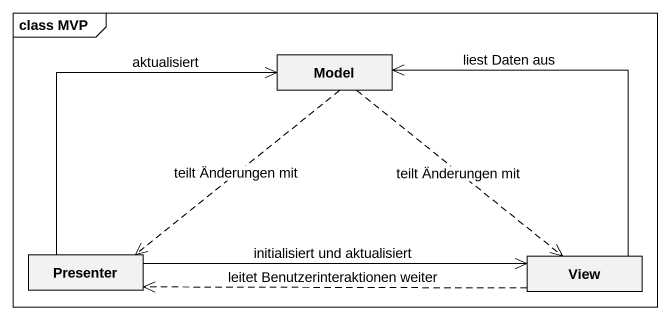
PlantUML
@startuml
mainframe class MVP
hide circle
hide empty members
class Model
class Presenter
class View
Model ..> Presenter : teilt Änderungen mit
Model ..> View : teilt Änderungen mit
Presenter -up-> Model : aktualisiert
Presenter -right-> View : initialisiert und aktualisiert
View -up-> Model : liest Daten aus
View .left.> Presenter : leitet Benutzerinteraktionen weiter
@enduml
